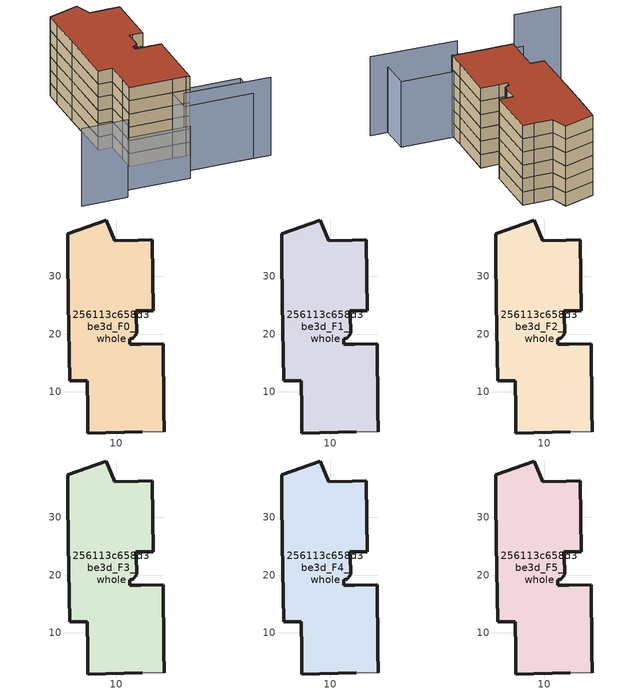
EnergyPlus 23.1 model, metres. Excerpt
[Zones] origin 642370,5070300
256113c658d3be3d_F0_whole
 floor ground (EU_floor_Construction): 18.31,3.09 18.21,6.99 18.11,18.3 14.21,18.2 12.31,18.2 12.31,19.2 12.41,19.2 12.51,19.2 12.61,19.2 12.71,19.3 12.81,19.3 12.91,19.3 12.91,19.4 13.01,19.4 13.01,19.5 13.11,19.5 13.21,19.6 13.21,19.7 13.31,19.7 13.31,19.8 13.41,19.8 13.41,19.9 13.41,20 13.51,20.1 13.51,20.2 13.51,21 13.41,24 14.11,24.01 16.42,24 16.22,36.01 16.22,36.31 13.82,36.21 9.71,36.12 8.31,39.72 1.61,37.32 1.61,33.42 1.71,25.61 2,11.9 5,11.9 5.1,6.79 5.1,2.89 14.51,3.09 17.41,3.09 z0
 wall outside (EU_wall_Construction): 14.51,3.09 5.1,2.89 5.1,6.79 5,11.9 2,11.9 1.71,25.61 1.61,33.42 1.61,37.32 8.31,39.72 9.71,36.12 13.82,36.21 16.22,36.31 16.22,36.01 16.42,24 14.11,24.01 13.41,24 13.51,21 13.51,20.2 13.51,20.1 13.41,20 13.41,19.9 13.41,19.8 13.31,19.8 13.31,19.7 13.21,19.7 13.21,19.6 13.11,19.5 13.01,19.5 13.01,19.4 12.91,19.4 12.91,19.3 12.81,19.3 12.71,19.3 12.61,19.2 12.51,19.2 12.41,19.2 12.31,19.2 12.31,18.2 14.21,18.2 18.11,18.3 18.21,6.99 18.31,3.09 z0:3
 wall adiabatic (EU_wall_Construction): 18.31,3.09 17.41,3.09 14.51,3.09 z0:3
256113c658d3be3d_F1_whole
 floor to 256113c658d3be3d_F0_whole (EU_floor_Construction): 18.31,3.09 18.21,6.99 18.11,18.3 14.21,18.2 12.31,18.2 12.31,19.2 12.41,19.2 12.51,19.2 12.61,19.2 12.71,19.3 12.91,19.3 12.91,19.4 13.01,19.4 13.01,19.5 13.11,19.5 13.21,19.6 13.21,19.7 13.31,19.7 13.31,19.8 13.41,19.8 13.41,20 13.51,20.1 13.51,21 13.41,24 14.11,24.01 16.42,24 16.22,36.01 16.22,36.31 13.82,36.21 9.71,36.12 8.31,39.72 1.61,37.32 1.61,33.42 1.71,25.61 2,11.9 5,11.9 5.1,6.79 5.1,2.89 14.51,3.09 17.41,3.09 z3
 wall outside (EU_wall_Construction): 14.51,3.09 5.1,2.89 5.1,6.79 5,11.9 2,11.9 1.71,25.61 1.61,33.42 1.61,37.32 8.31,39.72 9.71,36.12 13.82,36.21 16.22,36.31 16.22,36.01 16.42,24 14.11,24.01 13.41,24 13.51,21 13.51,20.2 13.51,20.1 13.41,20 13.41,19.9 13.41,19.8 13.31,19.8 13.31,19.7 13.21,19.7 13.21,19.6 13.11,19.5 13.01,19.5 13.01,19.4 12.91,19.4 12.91,19.3 12.81,19.3 12.71,19.3 12.61,19.2 12.51,19.2 12.41,19.2 12.31,19.2 12.31,18.2 14.21,18.2 18.11,18.3 18.21,6.99 18.31,3.09 z3:6
 wall adiabatic (EU_wall_Construction): 18.31,3.09 17.41,3.09 14.51,3.09 z3:6
256113c658d3be3d_F2_whole
 floor to 256113c658d3be3d_F1_whole (EU_floor_Construction): 18.31,3.09 18.21,6.99 18.11,18.3 14.21,18.2 12.31,18.2 12.31,19.2 12.41,19.2 12.51,19.2 12.61,19.2 12.71,19.3 12.91,19.3 12.91,19.4 13.01,19.4 13.01,19.5 13.11,19.5 13.21,19.6 13.21,19.7 13.31,19.7 13.31,19.8 13.41,19.8 13.41,20 13.51,20.1 13.51,21 13.41,24 14.11,24.01 16.42,24 16.22,36.01 16.22,36.31 13.82,36.21 9.71,36.12 8.31,39.72 1.61,37.32 1.61,33.42 1.71,25.61 2,11.9 5,11.9 5.1,6.79 5.1,2.89 14.51,3.09 17.41,3.09 z6
 wall outside (EU_wall_Construction): 14.51,3.09 5.1,2.89 5.1,6.79 5,11.9 2,11.9 1.71,25.61 1.61,33.42 1.61,37.32 8.31,39.72 9.71,36.12 13.82,36.21 16.22,36.31 16.22,36.01 16.42,24 14.11,24.01 13.41,24 13.51,21 13.51,20.2 13.51,20.1 13.41,20 13.41,19.9 13.41,19.8 13.31,19.8 13.31,19.7 13.21,19.7 13.21,19.6 13.11,19.5 13.01,19.5 13.01,19.4 12.91,19.4 12.91,19.3 12.81,19.3 12.71,19.3 12.61,19.2 12.51,19.2 12.41,19.2 12.31,19.2 12.31,18.2 14.21,18.2 18.11,18.3 18.21,6.99 18.31,3.09 z6:9
 wall adiabatic (EU_wall_Construction): 18.31,3.09 17.41,3.09 14.51,3.09 z6:9
256113c658d3be3d_F3_whole
 floor to 256113c658d3be3d_F2_whole (EU_floor_Construction): 18.31,3.09 18.21,6.99 18.11,18.3 14.21,18.2 12.31,18.2 12.31,19.2 12.41,19.2 12.51,19.2 12.61,19.2 12.71,19.3 12.91,19.3 12.91,19.4 13.01,19.4 13.01,19.5 13.11,19.5 13.21,19.6 13.21,19.7 13.31,19.7 13.31,19.8 13.41,19.8 13.41,20 13.51,20.1 13.51,21 13.41,24 14.11,24.01 16.42,24 16.22,36.01 16.22,36.31 13.82,36.21 9.71,36.12 8.31,39.72 1.61,37.32 1.61,33.42 1.71,25.61 2,11.9 5,11.9 5.1,6.79 5.1,2.89 14.51,3.09 17.41,3.09 z9
 wall outside (EU_wall_Construction): 14.51,3.09 5.1,2.89 5.1,6.79 5,11.9 2,11.9 1.71,25.61 1.61,33.42 1.61,37.32 8.31,39.72 9.71,36.12 13.82,36.21 16.22,36.31 16.22,36.01 16.42,24 14.11,24.01 13.41,24 13.51,21 13.51,20.2 13.51,20.1 13.41,20 13.41,19.9 13.41,19.8 13.31,19.8 13.31,19.7 13.21,19.7 13.21,19.6 13.11,19.5 13.01,19.5 13.01,19.4 12.91,19.4 12.91,19.3 12.81,19.3 12.71,19.3 12.61,19.2 12.51,19.2 12.41,19.2 12.31,19.2 12.31,18.2 14.21,18.2 18.11,18.3 18.21,6.99 18.31,3.09 z9:12
 wall adiabatic (EU_wall_Construction): 18.31,3.09 17.41,3.09 14.51,3.09 z9:12
256113c658d3be3d_F4_whole
 floor to 256113c658d3be3d_F3_whole (EU_floor_Construction): 18.31,3.09 18.21,6.99 18.11,18.3 14.21,18.2 12.31,18.2 12.31,19.2 12.41,19.2 12.51,19.2 12.61,19.2 12.71,19.3 12.91,19.3 12.91,19.4 13.01,19.4 13.01,19.5 13.11,19.5 13.21,19.6 13.21,19.7 13.31,19.7 13.31,19.8 13.41,19.8 13.41,20 13.51,20.1 13.51,21 13.41,24 14.11,24.01 16.42,24 16.22,36.01 16.22,36.31 13.82,36.21 9.71,36.12 8.31,39.72 1.61,37.32 1.61,33.42 1.71,25.61 2,11.9 5,11.9 5.1,6.79 5.1,2.89 14.51,3.09 17.41,3.09 z12
 wall outside (EU_wall_Construction): 14.51,3.09 5.1,2.89 5.1,6.79 5,11.9 2,11.9 1.71,25.61 1.61,33.42 1.61,37.32 8.31,39.72 9.71,36.12 13.82,36.21 16.22,36.31 16.22,36.01 16.42,24 14.11,24.01 13.41,24 13.51,21 13.51,20.2 13.51,20.1 13.41,20 13.41,19.9 13.41,19.8 13.31,19.8 13.31,19.7 13.21,19.7 13.21,19.6 13.11,19.5 13.01,19.5 13.01,19.4 12.91,19.4 12.91,19.3 12.81,19.3 12.71,19.3 12.61,19.2 12.51,19.2 12.41,19.2 12.31,19.2 12.31,18.2 14.21,18.2 18.11,18.3 18.21,6.99 18.31,3.09 z12:15
 wall adiabatic (EU_wall_Construction): 18.31,3.09 17.41,3.09 14.51,3.09 z12:15
256113c658d3be3d_F5_whole
 floor to 256113c658d3be3d_F4_whole (EU_floor_Construction): 18.31,3.09 18.21,6.99 18.11,18.3 14.21,18.2 12.31,18.2 12.31,19.2 12.41,19.2 12.51,19.2 12.61,19.2 12.71,19.3 12.91,19.3 12.91,19.4 13.01,19.4 13.01,19.5 13.11,19.5 13.21,19.6 13.21,19.7 13.31,19.7 13.31,19.8 13.41,19.8 13.41,20 13.51,20.1 13.51,21 13.41,24 14.11,24.01 16.42,24 16.22,36.01 16.22,36.31 13.82,36.21 9.71,36.12 8.31,39.72 1.61,37.32 1.61,33.42 1.71,25.61 2,11.9 5,11.9 5.1,6.79 5.1,2.89 14.51,3.09 17.41,3.09 z15
 wall outside (EU_wall_Construction): 14.51,3.09 5.1,2.89 5.1,6.79 5,11.9 2,11.9 1.71,25.61 1.61,33.42 1.61,37.32 8.31,39.72 9.71,36.12 13.82,36.21 16.22,36.31 16.22,36.01 16.42,24 14.11,24.01 13.41,24 13.51,21 13.51,20.2 13.51,20.1 13.41,20 13.41,19.9 13.41,19.8 13.31,19.8 13.31,19.7 13.21,19.7 13.21,19.6 13.11,19.5 13.01,19.5 13.01,19.4 12.91,19.4 12.91,19.3 12.81,19.3 12.71,19.3 12.61,19.2 12.51,19.2 12.41,19.2 12.31,19.2 12.31,18.2 14.21,18.2 18.11,18.3 18.21,6.99 18.31,3.09 z15:18
 wall adiabatic (EU_wall_Construction): 18.31,3.09 17.41,3.09 14.51,3.09 z15:18
 roof outside (EU_roof_Construction): 16.22,36.31 16.22,36.01 16.42,24 14.11,24.01 13.41,24 13.51,21 13.51,20.2 13.51,20.1 13.41,20 13.41,19.9 13.41,19.8 13.31,19.8 13.31,19.7 13.21,19.7 13.21,19.6 13.11,19.5 13.01,19.5 13.01,19.4 12.91,19.4 12.91,19.3 12.81,19.3 12.71,19.3 12.61,19.2 12.51,19.2 12.41,19.2 12.31,19.2 12.31,18.2 14.21,18.2 18.11,18.3 18.21,6.99 18.31,3.09 17.41,3.09 14.51,3.09 5.1,2.89 5.1,6.79 5,11.9 2,11.9 1.71,25.61 1.61,33.42 1.61,37.32 8.31,39.72 9.71,36.12 13.82,36.21 z18
shading: -10.01,-9.37 -0.01,-9.3 z0:17.6; -0.71,-6.31 14.73,-6.12 z0:11.8; 14.74,-2.93 33.5,-2.79 z0:17.7; 29.75,-2.82 14.62,-3.1 / 14.62,-3.1 14.49,3.91 / 14.49,3.91 29.62,4.19 / 29.62,4.19 29.75,-2.82 z0:14.8
[Building]
EU S2 Campaign: North Axis=0; Terrain=City; Solar Distribution=FullExterior
[Site:Location]
Lyon-Bron: Latitude=45.75; Longitude=5; Time Zone=1; Elevation=198
[SizingPeriod:WeatherFileDays]
AnnualSizingPeriod: Begin Month=1; Begin Day of Month=1; End Month=12; End Day of Month=31; Day of Week for Start Day=Monday; Use Weather File Daylight Saving Period=No; Use Weather File Rain and Snow Indicators=No
[MATERIAL]
EU_InternalMass_Material: Roughness=MediumRough; Thickness=0.1; Conductivity=1; Density=1800; Specific Heat=900; Thermal Absorptance=0.9; Solar Absorptance=0.7; Visible Absorptance=0.7
[MATERIAL:NOMASS] Roughness=MediumRough; Thermal Absorptance=0.9; Solar Absorptance=0.7; Visible Absorptance=0.7
Name | Thermal Resistance
EU_wall_NoMass | 1.97775
EU_roof_NoMass | 1.81626
EU_floor_NoMass | 1.84812
[CONSTRUCTION]
EU_wall_Construction: EU_wall_NoMass
EU_roof_Construction: EU_roof_NoMass
EU_floor_Construction: EU_floor_NoMass
EU_InternalMass_Construction: EU_InternalMass_Material
[ZONE] Type=1; Multiplier=1; Ceiling Height=autocalculate; Volume=1446.48; Floor Area=autocalculate; Part of Total Floor Area=Yes
256113c658d3be3d_F0_whole; 256113c658d3be3d_F1_whole; 256113c658d3be3d_F2_whole; 256113c658d3be3d_F3_whole; 256113c658d3be3d_F4_whole; 256113c658d3be3d_F5_whole
[INTERNALMASS] Construction=EU_InternalMass_Construction; Surface Area=482.15
Name | Zone or ZoneList
256113c658d3be3d_F0_whole_EU_InternalMass | 256113c658d3be3d_F0_whole
256113c658d3be3d_F1_whole_EU_InternalMass | 256113c658d3be3d_F1_whole
256113c658d3be3d_F2_whole_EU_InternalMass | 256113c658d3be3d_F2_whole
256113c658d3be3d_F3_whole_EU_InternalMass | 256113c658d3be3d_F3_whole
256113c658d3be3d_F4_whole_EU_InternalMass | 256113c658d3be3d_F4_whole
256113c658d3be3d_F5_whole_EU_InternalMass | 256113c658d3be3d_F5_whole
[OTHEREQUIPMENT] Fuel Type=Electricity; Design Level Calculation Method=Watts/Area; Power per Zone Floor Area=1; Fraction Latent=0; Fraction Radiant=0; Fraction Lost=0; Carbon Dioxide Generation Rate=0; EndUse Subcategory=EU_Step8_InternalGains
Name | Zone or ZoneList or Space or SpaceList | Schedule
EU_Step8_InternalGain_256113c658d3be3d_F0_whole_f000 | 256113c658d3be3d_F0_whole | EU_Step8_GainSchedule_256113c658d3be3d_F0_whole_f000
EU_Step8_InternalGain_256113c658d3be3d_F1_whole_f000 | 256113c658d3be3d_F1_whole | EU_Step8_GainSchedule_256113c658d3be3d_F1_whole_f000
EU_Step8_InternalGain_256113c658d3be3d_F2_whole_f000 | 256113c658d3be3d_F2_whole | EU_Step8_GainSchedule_256113c658d3be3d_F2_whole_f000
EU_Step8_InternalGain_256113c658d3be3d_F3_whole_f000 | 256113c658d3be3d_F3_whole | EU_Step8_GainSchedule_256113c658d3be3d_F3_whole_f000
EU_Step8_InternalGain_256113c658d3be3d_F4_whole_f000 | 256113c658d3be3d_F4_whole | EU_Step8_GainSchedule_256113c658d3be3d_F4_whole_f000
EU_Step8_InternalGain_256113c658d3be3d_F5_whole_f000 | 256113c658d3be3d_F5_whole | EU_Step8_GainSchedule_256113c658d3be3d_F5_whole_f000
[ZONEVENTILATION:DESIGNFLOWRATE] Schedule=EU_AlwaysOn; Design Flow Rate Calculation Method=AirChanges/Hour; Air Changes per Hour=0.759424; Ventilation Type=Natural; Fan Pressure Rise=0; Fan Total Efficiency=1; Constant Term Coefficient=1; Temperature Term Coefficient=0; Velocity Term Coefficient=0; Velocity Squared Term Coefficient=0; Minimum Indoor Temperature=-100; Maximum Indoor Temperature=100; Delta Temperature=-100; Minimum Outdoor Temperature=-100; Maximum Outdoor Temperature=100; Maximum Wind Speed=40
Name | Zone or ZoneList or Space or SpaceList
EU_ConstantAir_256113c658d3be3d_F0_whole | 256113c658d3be3d_F0_whole
EU_ConstantAir_256113c658d3be3d_F1_whole | 256113c658d3be3d_F1_whole
EU_ConstantAir_256113c658d3be3d_F2_whole | 256113c658d3be3d_F2_whole
EU_ConstantAir_256113c658d3be3d_F3_whole | 256113c658d3be3d_F3_whole
EU_ConstantAir_256113c658d3be3d_F4_whole | 256113c658d3be3d_F4_whole
EU_ConstantAir_256113c658d3be3d_F5_whole | 256113c658d3be3d_F5_whole
[HVACTEMPLATE:THERMOSTAT] Constant Heating Setpoint=20; Constant Cooling Setpoint=50
EU_HeatOnly_256113c658d3be3d_F0_whole; EU_HeatOnly_256113c658d3be3d_F1_whole; EU_HeatOnly_256113c658d3be3d_F2_whole; EU_HeatOnly_256113c658d3be3d_F3_whole; EU_HeatOnly_256113c658d3be3d_F4_whole; EU_HeatOnly_256113c658d3be3d_F5_whole
[HVACTEMPLATE:ZONE:IDEALLOADSAIRSYSTEM] System Availability Schedule=EU_AlwaysOn; Maximum Heating Supply Air Temperature=50; Minimum Cooling Supply Air Temperature=13; Maximum Heating Supply Air Humidity Ratio=0.0156; Minimum Cooling Supply Air Humidity Ratio=0.0077; Heating Limit=NoLimit; Cooling Limit=NoLimit; Heating Availability Schedule=EU_AlwaysOn; Cooling Availability Schedule=EU_CoolingOff; Dehumidification Control Type=ConstantSensibleHeatRatio; Cooling Sensible Heat Ratio=0.7; Dehumidification Setpoint=60; Humidification Control Type=None; Humidification Setpoint=30; Outdoor Air Method=None; Outdoor Air Flow Rate per Person=0.00944; Outdoor Air Flow Rate per Zone Floor Area=0; Outdoor Air Flow Rate per Zone=0; Demand Controlled Ventilation Type=None; Outdoor Air Economizer Type=NoEconomizer; Heat Recovery Type=None; Sensible Heat Recovery Effectiveness=0.7; Latent Heat Recovery Effectiveness=0.65
Name | Template Thermostat
256113c658d3be3d_F0_whole | EU_HeatOnly_256113c658d3be3d_F0_whole
256113c658d3be3d_F1_whole | EU_HeatOnly_256113c658d3be3d_F1_whole
256113c658d3be3d_F2_whole | EU_HeatOnly_256113c658d3be3d_F2_whole
256113c658d3be3d_F3_whole | EU_HeatOnly_256113c658d3be3d_F3_whole
256113c658d3be3d_F4_whole | EU_HeatOnly_256113c658d3be3d_F4_whole
256113c658d3be3d_F5_whole | EU_HeatOnly_256113c658d3be3d_F5_whole
[SIZING:ZONE] Zone Cooling Design Supply Air Temperature Input Method=SupplyAirTemperature; Zone Cooling Design Supply Air Temperature=13; Zone Heating Design Supply Air Temperature Input Method=SupplyAirTemperature; Zone Heating Design Supply Air Temperature=50; Zone Cooling Design Supply Air Humidity Ratio=0.008; Zone Heating Design Supply Air Humidity Ratio=0.008; Cooling Design Air Flow Method=DesignDay; Cooling Design Air Flow Rate=0; Cooling Minimum Air Flow per Zone Floor Area=0.000762; Cooling Minimum Air Flow=0; Cooling Minimum Air Flow Fraction=0.2; Heating Design Air Flow Method=DesignDay; Heating Design Air Flow Rate=0; Heating Maximum Air Flow per Zone Floor Area=0.002032; Heating Maximum Air Flow=0.141576; Heating Maximum Air Flow Fraction=0.3; Account for Dedicated Outdoor Air System=No; Dedicated Outdoor Air System Control Strategy=NeutralSupplyAir; Dedicated Outdoor Air Low Setpoint Temperature for Design=autosize; Dedicated Outdoor Air High Setpoint Temperature for Design=autosize; Zone Load Sizing Method=Sensible Load Only No Latent Load; Zone Latent Cooling Design Supply Air Humidity Ratio Input Method=HumidityRatioDifference; Zone Cooling Design Supply Air Humidity Ratio Difference=0.005; Zone Latent Heating Design Supply Air Humidity Ratio Input Method=HumidityRatioDifference; Zone Humidification Design Supply Air Humidity Ratio Difference=0.005
256113c658d3be3d_F0_whole; 256113c658d3be3d_F1_whole; 256113c658d3be3d_F2_whole; 256113c658d3be3d_F3_whole; 256113c658d3be3d_F4_whole; 256113c658d3be3d_F5_whole
[SCHEDULE:CONSTANT]
Name | Hourly Value
EU_AlwaysOn | 1
EU_CoolingOff | 0
[SCHEDULE:FILE] Column Number=1; Rows to Skip at Top=0; Number of Hours of Data=8760; Column Separator=Comma; Interpolate to Timestep=No; Minutes per Item=60; Adjust Schedule for Daylight Savings=Yes
Name | File
EU_Step8_GainSchedule_256113c658d3be3d_F0_whole_f000 | ../../schedules/256113c658d3be3d/256113c658d3be3d_F0_whole_f000_gain.csv
EU_Step8_GainSchedule_256113c658d3be3d_F1_whole_f000 | ../../schedules/256113c658d3be3d/256113c658d3be3d_F1_whole_f000_gain.csv
EU_Step8_GainSchedule_256113c658d3be3d_F2_whole_f000 | ../../schedules/256113c658d3be3d/256113c658d3be3d_F2_whole_f000_gain.csv
EU_Step8_GainSchedule_256113c658d3be3d_F3_whole_f000 | ../../schedules/256113c658d3be3d/256113c658d3be3d_F3_whole_f000_gain.csv
EU_Step8_GainSchedule_256113c658d3be3d_F4_whole_f000 | ../../schedules/256113c658d3be3d/256113c658d3be3d_F4_whole_f000_gain.csv
EU_Step8_GainSchedule_256113c658d3be3d_F5_whole_f000 | ../../schedules/256113c658d3be3d/256113c658d3be3d_F5_whole_f000_gain.csv
